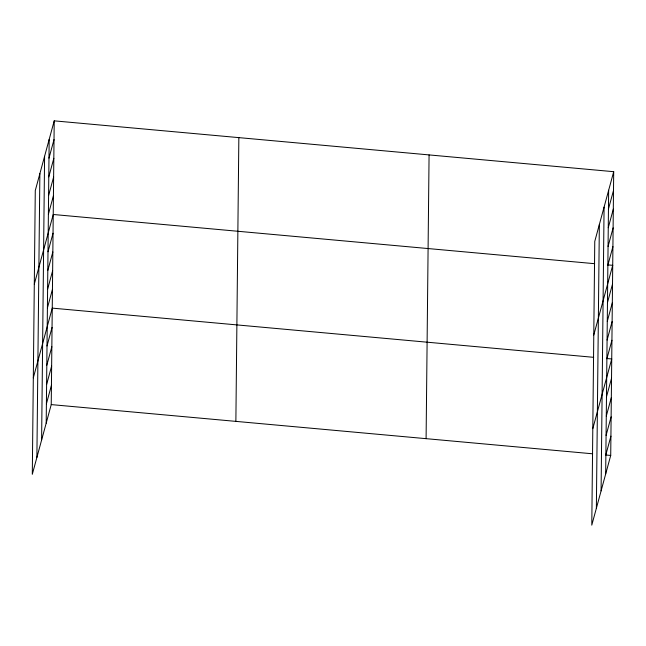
<?xml version="1.0" encoding="UTF-8"?>
<svg xmlns="http://www.w3.org/2000/svg" width="646" height="646" viewBox="0 0 646 646"><rect width="100%" height="100%" fill="white"/><g stroke="black" fill="none" stroke-linecap="round" stroke-linejoin="round"><path stroke-width="0.97" d="M36.887 457.433L39.866 173.677M41.61 440.039L44.59 156.292M46.197 423.162L49.177 139.415M54.216 120.85L35.28 190.554L32.3 474.309L51.236 404.598L54.216 120.85L613.7 171.691L610.72 455.446L591.784 525.15L594.764 241.402L613.7 171.691M235.871 421.378L238.85 137.63M426.094 438.666L429.073 154.919M596.363 508.273L599.351 224.525M601.087 490.879L604.075 207.132M605.673 474.002L608.653 190.255M48.983 158.141L54.022 139.576M48.781 176.867L53.828 158.31M48.587 195.601L53.626 177.036M48.385 214.327L53.432 195.762M34.295 284.192L53.238 214.488L594.651 263.689M47.998 251.779L53.037 233.214M47.796 270.504L52.843 251.948M47.602 289.238L52.649 270.674M47.408 307.964L52.447 289.4M33.317 377.829L52.253 308.126L593.674 357.327M47.005 345.981L52.051 327.425M46.803 365.281L51.85 346.716M46.601 384.572L51.648 366.007M46.399 403.871L51.438 385.307M608.459 208.981L613.506 190.425M608.266 227.715L613.304 209.151M608.064 246.441L613.111 227.876M607.87 265.167L612.917 246.602M593.779 335.032L612.715 265.328L607.7 264.876M607.474 302.619L612.521 284.062M607.28 321.345L612.319 302.788M607.087 340.079L612.125 321.514M606.885 358.805L611.932 340.24M592.794 428.669L611.73 358.966L606.715 358.514M606.489 396.822L611.528 378.265M606.287 416.121L611.326 397.556M606.077 435.412L611.124 416.856M605.875 454.711L610.922 436.147M51.236 404.598L592.657 453.799M605.706 454.986L610.72 455.446"/></g></svg>
